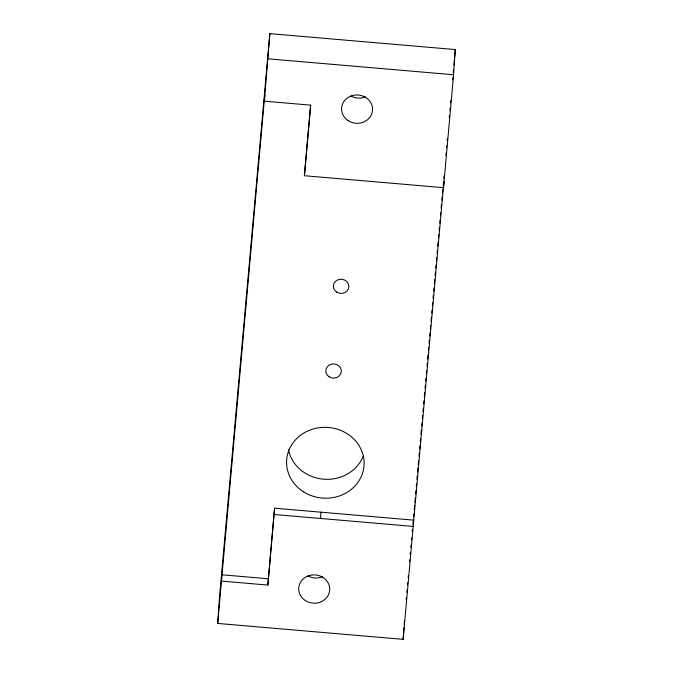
<?xml version="1.0" encoding="UTF-8"?>
<svg xmlns="http://www.w3.org/2000/svg" width="673" height="673" viewBox="0 0 673 673"><rect width="100%" height="100%" fill="white"/><g stroke="black" fill="none" stroke-linecap="round" stroke-linejoin="round"><path stroke-width="1.01" d="M443.499 187.666L443.928 181.374L403.152 639.35L217.699 623.434L219.415 598.255L269.848 33.65L455.301 49.566L453.585 74.745L443.499 187.666L304.406 175.729L310.581 105.089M217.699 623.434L264.775 94.876L264.346 101.177L310.707 105.156L304.406 175.729M264.346 101.177L269.848 33.65M221.484 581.093L267.846 585.064L274.576 508.199L413.668 520.136M267.846 585.064L274.576 508.199M320.516 518.471L320.945 512.178M403.152 639.35L403.943 627.808M404.153 624.662L404.439 620.464M406.181 599.534L406.366 597.439M406.829 592.215L407.022 590.12M407.485 584.896L407.67 582.801M408.141 577.577L408.326 575.482M409.537 561.896L409.731 559.801M410.194 554.577L410.379 552.483M410.85 547.258L411.035 545.164M411.497 539.939L411.691 537.845M412.246 531.569L412.44 529.483M412.902 524.25L413.18 521.112M413.559 516.931L413.836 513.793M414.206 509.612L414.585 505.431M414.862 502.294L415.241 498.113M415.611 493.932L415.889 490.794M416.267 486.613L416.545 483.475M416.915 479.294L417.201 476.156M417.571 471.975L417.941 467.794M418.227 464.656L418.598 460.475M418.976 456.294L419.254 453.156M419.624 448.975L419.91 445.837M420.28 441.656L420.558 438.518M420.936 434.337L421.306 430.148M421.685 425.967L421.963 422.829M422.333 418.648L422.619 415.51M422.989 411.329L423.267 408.191M423.645 404.01L423.923 400.872M424.293 396.691L424.671 392.51M425.042 388.329L425.319 385.192M425.698 381.011L425.975 377.873M426.354 373.692L426.632 370.554M427.002 366.373L427.288 363.235M427.658 359.054L428.028 354.873M428.407 350.692L428.684 347.554M429.063 343.373L429.34 340.235M429.711 336.054L429.997 332.916M430.367 328.735L430.644 325.597M431.023 321.416L431.393 317.227M431.763 313.046L432.049 309.908M432.419 305.727L432.697 302.589M433.075 298.408L433.353 295.27M433.732 291.089L434.009 287.951M434.379 283.77L434.758 279.589M435.128 275.408L435.406 272.271M435.784 268.09L436.062 264.952M436.44 260.771L436.718 257.633M437.088 253.452L437.374 250.314M437.744 246.133L438.115 241.952M438.493 237.771L438.771 234.633M439.141 230.452L439.427 227.314M439.797 223.133L440.075 219.995M440.453 215.814L440.731 212.676M441.109 208.495L441.48 204.306M441.85 200.125L442.136 196.987M442.506 192.806L442.784 189.668M443.162 185.487L443.347 183.401M443.818 178.168L444.003 176.082M445.871 155.169L446.056 153.074M446.519 147.85L446.712 145.755M447.175 140.531L447.36 138.436M449.228 117.531L449.421 115.436M449.884 110.212L450.069 108.117M450.54 102.893L450.725 100.799M452.593 79.885L452.778 77.799M453.249 72.566L453.526 69.428M453.896 65.247L454.368 60.023M454.645 56.885L455.301 49.566M268.132 58.829L453.585 74.745M274.147 514.492L413.239 526.429M221.913 574.792L268.275 578.772M365.431 96.836A15.513 14.167 3.9 0 1 350.818 96.02M322.56 576.753A15.513 14.167 3.9 0 1 307.956 575.937M363.142 456.227A38.782 35.425 3.9 0 1 323.486 479.176A38.782 35.425 3.9 0 1 288.507 449.816M348.252 120.694A15.513 14.167 3.9 0 0 372.531 110.456A15.513 14.167 3.9 0 0 350.44 96.247A15.513 14.167 3.9 0 0 348.252 120.694M305.391 600.61A15.513 14.167 3.9 0 0 329.661 590.372A15.513 14.167 3.9 0 0 307.569 576.164A15.513 14.167 3.9 0 0 305.391 600.61M303.304 491.677A38.782 35.425 3.9 0 0 363.992 466.086A38.782 35.425 3.9 0 0 308.764 430.552A38.782 35.425 3.9 0 0 303.304 491.677M329.139 376.804A7.756 7.083 3.9 0 0 341.278 371.689A7.756 7.083 3.9 0 0 330.233 364.581A7.756 7.083 3.9 0 0 329.139 376.804M336.702 292.116A7.756 7.083 3.9 0 0 348.841 287.001A7.756 7.083 3.9 0 0 337.796 279.892A7.756 7.083 3.9 0 0 336.702 292.116"/></g></svg>
